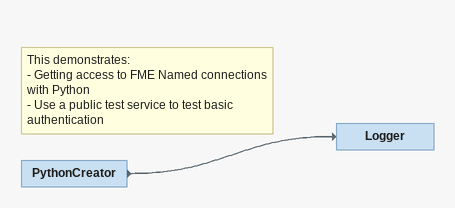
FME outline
Note: This demonstrates: / - Getting access to FME Named connections with Python / - Use a public test service to test basic authentication
PythonCreator
    -> Logger
Logger
